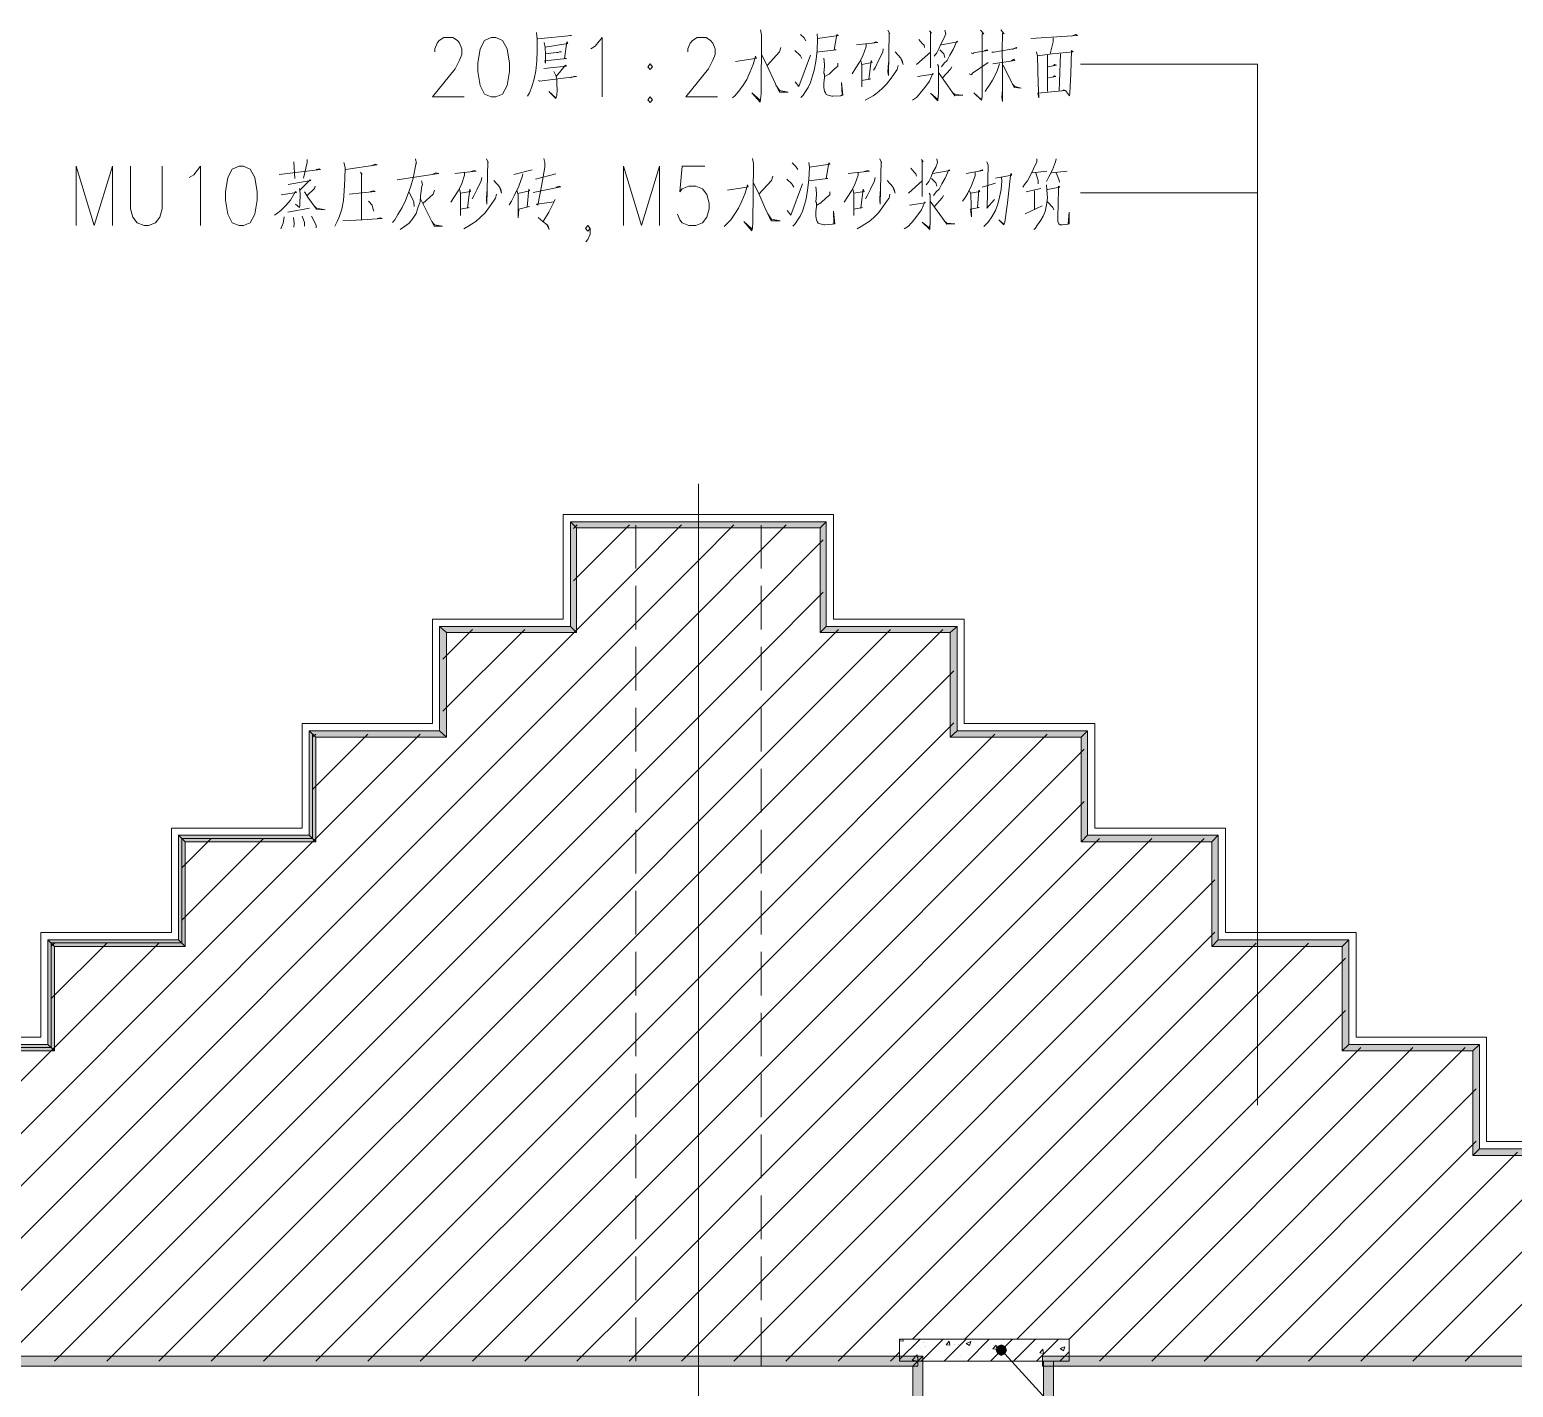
# Model space of a CAD drawing. Header units: millimetres. Extents: x 0 to 586, y 0 to 414.
# Drawn here: x 434.4 to 518.3, y 174.3 to 251.2 of the extents above; entities that cross this region are included whole.
import ezdxf

# ---------------------------------------------------------------- set-up
doc = ezdxf.new("R2010")
doc.units = ezdxf.units.MM

msp = doc.modelspace()

# ---------------------------------------------------------------- hatches: boundary and pattern name
h = msp.add_hatch(color=0)
h.dxf.hatch_style = 2
h.paths.add_polyline_path([(472.203639, 223.311861), (472.203639, 222.966139), (465.306833, 222.966139), (464.961111, 223.311861)])
h = msp.add_hatch(color=0)
h.dxf.hatch_style = 2
h.paths.add_polyline_path([(464.961111, 223.311861), (465.306833, 222.966139), (465.306833, 217.050056), (464.961111, 217.395778)])
h = msp.add_hatch(color=0)
h.dxf.hatch_style = 2
h.paths.add_polyline_path([(472.203639, 222.966139), (472.203639, 223.311861), (479.442639, 223.311861), (479.096917, 222.966139)])
h = msp.add_hatch(color=0)
h.dxf.hatch_style = 2
h.paths.add_polyline_path([(479.096917, 222.966139), (479.442639, 223.311861), (479.442639, 217.395778), (479.096917, 217.050056)])
h = msp.add_hatch(color=0)
h.dxf.hatch_style = 2
h.paths.add_polyline_path([(464.961111, 217.395778), (465.306833, 217.050056), (457.940833, 217.050056), (457.54925, 217.395778)])
h = msp.add_hatch(color=0)
h.dxf.hatch_style = 2
h.paths.add_polyline_path([(457.54925, 217.395778), (457.940833, 217.050056), (457.940833, 211.116333), (457.54925, 211.48675)])
h = msp.add_hatch(color=0)
h.dxf.hatch_style = 2
h.paths.add_polyline_path([(479.096917, 217.050056), (479.442639, 217.395778), (486.858028, 217.395778), (486.462917, 217.050056)])
h = msp.add_hatch(color=0)
h.dxf.hatch_style = 2
h.paths.add_polyline_path([(486.462917, 217.050056), (486.858028, 217.395778), (486.858028, 211.48675), (486.462917, 211.116333)])
h = msp.add_hatch(color=0)
h.dxf.hatch_style = 2
h.paths.add_polyline_path([(457.54925, 211.48675), (457.940833, 211.116333), (450.543083, 211.116333), (450.172667, 211.48675)])
h = msp.add_hatch(color=0)
h.dxf.hatch_style = 2
h.paths.add_polyline_path([(450.172667, 211.48675), (450.543083, 211.116333), (450.543083, 205.20025), (450.172667, 205.570667)])
h = msp.add_hatch(color=0)
h.dxf.hatch_style = 2
h.paths.add_polyline_path([(486.462917, 211.116333), (486.858028, 211.48675), (494.234611, 211.48675), (493.864194, 211.116333)])
h = msp.add_hatch(color=0)
h.dxf.hatch_style = 2
h.paths.add_polyline_path([(493.864194, 211.116333), (494.234611, 211.48675), (494.234611, 205.570667), (493.864194, 205.20025)])
h = msp.add_hatch(color=0)
h.dxf.hatch_style = 2
h.paths.add_polyline_path([(450.172667, 205.570667), (450.543083, 205.20025), (443.148861, 205.20025), (442.778444, 205.570667)])
h = msp.add_hatch(color=0)
h.dxf.hatch_style = 2
h.paths.add_polyline_path([(442.778444, 205.570667), (443.148861, 205.20025), (443.148861, 199.284167), (442.778444, 199.654583)])
h = msp.add_hatch(color=0)
h.dxf.hatch_style = 2
h.paths.add_polyline_path([(493.864194, 205.20025), (494.234611, 205.570667), (501.628833, 205.570667), (501.258417, 205.20025)])
h = msp.add_hatch(color=0)
h.dxf.hatch_style = 2
h.paths.add_polyline_path([(501.258417, 205.20025), (501.628833, 205.570667), (501.628833, 199.654583), (501.258417, 199.284167)])
h = msp.add_hatch(color=0)
h.dxf.hatch_style = 2
h.paths.add_polyline_path([(442.778444, 199.654583), (443.148861, 199.284167), (435.754639, 199.284167), (435.384222, 199.654583)])
h = msp.add_hatch(color=0)
h.dxf.hatch_style = 2
h.paths.add_polyline_path([(435.384222, 199.654583), (435.754639, 199.284167), (435.754639, 193.371611), (435.384222, 193.7385)])
h = msp.add_hatch(color=0)
h.dxf.hatch_style = 2
h.paths.add_polyline_path([(501.258417, 199.284167), (501.628833, 199.654583), (509.023056, 199.654583), (508.652639, 199.284167)])
h = msp.add_hatch(color=0)
h.dxf.hatch_style = 2
h.paths.add_polyline_path([(508.652639, 199.284167), (509.023056, 199.654583), (509.023056, 193.7385), (508.652639, 193.371611)])
h = msp.add_hatch(color=0)
h.dxf.hatch_style = 2
h.paths.add_polyline_path([(435.384222, 193.7385), (435.754639, 193.371611), (428.360417, 193.371611), (427.99, 193.7385)])
h = msp.add_hatch(color=0)
h.dxf.hatch_style = 2
h.paths.add_polyline_path([(508.652639, 193.371611), (509.023056, 193.7385), (516.417278, 193.7385), (516.046861, 193.371611)])
h = msp.add_hatch(color=0)
h.dxf.hatch_style = 2
h.paths.add_polyline_path([(516.046861, 193.371611), (516.417278, 193.7385), (516.417278, 187.825944), (516.046861, 187.455528)])
h = msp.add_hatch(color=0)
h.dxf.hatch_style = 2
h.paths.add_polyline_path([(516.046861, 187.455528), (516.417278, 187.825944), (523.8115, 187.825944), (523.441083, 187.455528)])
h = msp.add_hatch(color=0)
h.dxf.hatch_style = 2
h.paths.add_polyline_path([(483.591306, 176.873253), (483.578253, 176.886306), (483.591306, 176.899358), (483.604358, 176.886306)])
h = msp.add_hatch(color=0)
h.dxf.hatch_style = 2
h.paths.add_polyline_path([(483.591306, 176.873253), (483.578253, 176.886306), (483.591306, 176.899358), (483.604358, 176.886306)])
h = msp.add_hatch(color=0)
h.dxf.hatch_style = 2
h.paths.add_polyline_path([(483.591306, 176.767419), (483.578253, 176.780472), (483.591306, 176.793525), (483.604358, 176.780472)])
h = msp.add_hatch(color=0)
h.dxf.hatch_style = 2
h.paths.add_polyline_path([(483.591306, 176.767419), (483.578253, 176.780472), (483.591306, 176.793525), (483.604358, 176.780472)])
h = msp.add_hatch(color=0)
h.dxf.hatch_style = 2
h.paths.add_polyline_path([(483.591306, 176.531058), (483.578253, 176.544111), (483.591306, 176.557164), (483.604358, 176.544111)])
h = msp.add_hatch(color=0)
h.dxf.hatch_style = 2
h.paths.add_polyline_path([(483.591306, 176.531058), (483.578253, 176.544111), (483.591306, 176.557164), (483.604358, 176.544111)])
h = msp.add_hatch(color=0)
h.dxf.hatch_style = 2
h.paths.add_polyline_path([(483.591306, 176.432281), (483.578253, 176.445333), (483.591306, 176.458386), (483.604358, 176.445333)])
h = msp.add_hatch(color=0)
h.dxf.hatch_style = 2
h.paths.add_polyline_path([(483.591306, 176.432281), (483.578253, 176.445333), (483.591306, 176.458386), (483.604358, 176.445333)])
h = msp.add_hatch(color=0)
h.dxf.hatch_style = 2
h.paths.add_polyline_path([(483.944083, 177.039058), (483.931031, 177.052111), (483.944083, 177.065164), (483.957136, 177.052111)])
h = msp.add_hatch(color=0)
h.dxf.hatch_style = 2
h.paths.add_polyline_path([(484.124, 176.502836), (484.110947, 176.515889), (484.124, 176.528942), (484.137053, 176.515889)])
h = msp.add_hatch(color=0)
h.dxf.hatch_style = 2
h.paths.add_polyline_path([(484.635528, 177.039058), (484.622475, 177.052111), (484.635528, 177.065164), (484.648581, 177.052111)])
h = msp.add_hatch(color=0)
h.dxf.hatch_style = 2
h.paths.add_polyline_path([(484.794278, 176.495781), (484.781225, 176.508833), (484.794278, 176.521886), (484.807331, 176.508833)])
h = msp.add_hatch(color=0)
h.dxf.hatch_style = 2
h.paths.add_polyline_path([(484.945972, 176.841503), (484.932919, 176.854556), (484.945972, 176.867608), (484.959025, 176.854556)])
h = msp.add_hatch(color=0)
h.dxf.hatch_style = 2
h.paths.add_polyline_path([(485.048278, 176.622781), (485.035225, 176.635833), (485.048278, 176.648886), (485.061331, 176.635833)])
h = msp.add_hatch(color=0)
h.dxf.hatch_style = 2
h.paths.add_polyline_path([(485.972556, 177.039058), (485.959503, 177.052111), (485.972556, 177.065164), (485.985608, 177.052111)])
h = msp.add_hatch(color=0)
h.dxf.hatch_style = 2
h.paths.add_polyline_path([(485.972556, 177.039058), (485.959503, 177.052111), (485.972556, 177.065164), (485.985608, 177.052111)])
h = msp.add_hatch(color=0)
h.dxf.hatch_style = 2
h.paths.add_polyline_path([(486.448806, 176.806225), (486.435753, 176.819278), (486.448806, 176.832331), (486.461858, 176.819278)])
h = msp.add_hatch(color=0)
h.dxf.hatch_style = 2
h.paths.add_polyline_path([(486.480556, 177.039058), (486.467503, 177.052111), (486.480556, 177.065164), (486.493608, 177.052111)])
h = msp.add_hatch(color=0)
h.dxf.hatch_style = 2
h.paths.add_polyline_path([(486.692222, 176.753308), (486.679169, 176.766361), (486.692222, 176.779414), (486.705275, 176.766361)])
h = msp.add_hatch(color=0)
h.dxf.hatch_style = 2
h.paths.add_polyline_path([(486.918, 176.756836), (486.904947, 176.769889), (486.918, 176.782942), (486.931053, 176.769889)])
h = msp.add_hatch(color=0)
h.dxf.hatch_style = 2
h.paths.add_polyline_path([(487.062639, 177.039058), (487.049586, 177.052111), (487.062639, 177.065164), (487.075692, 177.052111)])
h = msp.add_hatch(color=0)
h.dxf.hatch_style = 2
h.paths.add_polyline_path([(487.062639, 177.039058), (487.049586, 177.052111), (487.062639, 177.065164), (487.075692, 177.052111)])
h = msp.add_hatch(color=0)
h.dxf.hatch_style = 2
h.paths.add_polyline_path([(488.202111, 177.039058), (488.189058, 177.052111), (488.202111, 177.065164), (488.215164, 177.052111)])
h = msp.add_hatch(color=0)
h.dxf.hatch_style = 2
h.paths.add_polyline_path([(488.322056, 177.039058), (488.309003, 177.052111), (488.322056, 177.065164), (488.335108, 177.052111)])
h = msp.add_hatch(color=0)
h.dxf.hatch_style = 2
h.paths.add_polyline_path([(488.530194, 177.039058), (488.517142, 177.052111), (488.530194, 177.065164), (488.543247, 177.052111)])
h = msp.add_hatch(color=0)
h.dxf.hatch_style = 2
h.paths.add_polyline_path([(488.530194, 177.039058), (488.517142, 177.052111), (488.530194, 177.065164), (488.543247, 177.052111)])
h = msp.add_hatch(color=0)
h.dxf.hatch_style = 2
h.paths.add_polyline_path([(488.558417, 176.989669), (488.545364, 177.002722), (488.558417, 177.015775), (488.571469, 177.002722)])
h = msp.add_hatch(color=0)
h.dxf.hatch_style = 2
h.paths.add_polyline_path([(488.618389, 177.039058), (488.605336, 177.052111), (488.618389, 177.065164), (488.631442, 177.052111)])
h = msp.add_hatch(color=0)
h.dxf.hatch_style = 2
h.paths.add_polyline_path([(488.893556, 176.675697), (488.880503, 176.68875), (488.893556, 176.701803), (488.906608, 176.68875)])
h = msp.add_hatch(color=0)
h.dxf.hatch_style = 2
h.paths.add_polyline_path([(489.158139, 176.649944), (489.062889, 176.441806), (489.359222, 176.431222)])
h = msp.add_hatch(color=0)
h.dxf.hatch_style = 2
h.paths.add_polyline_path([(489.062889, 176.441806), (489.1405, 176.230139), (489.359222, 176.431222)])
h = msp.add_hatch(color=0)
h.dxf.hatch_style = 2
h.paths.add_polyline_path([(489.1405, 176.230139), (489.345111, 176.134889), (489.359222, 176.431222)])
h = msp.add_hatch(color=0)
h.dxf.hatch_style = 2
h.paths.add_polyline_path([(489.369806, 176.724028), (489.158139, 176.649944), (489.359222, 176.431222)])
h = msp.add_hatch(color=0)
h.dxf.hatch_style = 2
h.paths.add_polyline_path([(489.179306, 176.446392), (489.166253, 176.459444), (489.179306, 176.472497), (489.192358, 176.459444)])
h = msp.add_hatch(color=0)
h.dxf.hatch_style = 2
h.paths.add_polyline_path([(489.345111, 176.134889), (489.556778, 176.2125), (489.359222, 176.431222)])
h = msp.add_hatch(color=0)
h.dxf.hatch_style = 2
h.paths.add_polyline_path([(489.574417, 176.628778), (489.369806, 176.724028), (489.359222, 176.431222)])
h = msp.add_hatch(color=0)
h.dxf.hatch_style = 2
h.paths.add_polyline_path([(489.652028, 176.417111), (489.574417, 176.628778), (489.359222, 176.431222)])
h = msp.add_hatch(color=0)
h.dxf.hatch_style = 2
h.paths.add_polyline_path([(489.556778, 176.2125), (489.652028, 176.417111), (489.359222, 176.431222)])
h = msp.add_hatch(color=0)
h.dxf.hatch_style = 2
h.paths.add_polyline_path([(490.163556, 177.039058), (490.150503, 177.052111), (490.163556, 177.065164), (490.176608, 177.052111)])
h = msp.add_hatch(color=0)
h.dxf.hatch_style = 2
h.paths.add_polyline_path([(490.177667, 177.039058), (490.164614, 177.052111), (490.177667, 177.065164), (490.190719, 177.052111)])
h = msp.add_hatch(color=0)
h.dxf.hatch_style = 2
h.paths.add_polyline_path([(490.865583, 176.591031), (490.852531, 176.604083), (490.865583, 176.617136), (490.878636, 176.604083)])
h = msp.add_hatch(color=0)
h.dxf.hatch_style = 2
h.paths.add_polyline_path([(491.091361, 177.039058), (491.078308, 177.052111), (491.091361, 177.065164), (491.104414, 177.052111)])
h = msp.add_hatch(color=0)
h.dxf.hatch_style = 2
h.paths.add_polyline_path([(491.091361, 177.039058), (491.078308, 177.052111), (491.091361, 177.065164), (491.104414, 177.052111)])
h = msp.add_hatch(color=0)
h.dxf.hatch_style = 2
h.paths.add_polyline_path([(491.334778, 176.813281), (491.321725, 176.826333), (491.334778, 176.839386), (491.347831, 176.826333)])
h = msp.add_hatch(color=0)
h.dxf.hatch_style = 2
h.paths.add_polyline_path([(492.008583, 177.039058), (491.995531, 177.052111), (492.008583, 177.065164), (492.021636, 177.052111)])
h = msp.add_hatch(color=0)
h.dxf.hatch_style = 2
h.paths.add_polyline_path([(492.008583, 177.039058), (491.995531, 177.052111), (492.008583, 177.065164), (492.021636, 177.052111)])
h = msp.add_hatch(color=0)
h.dxf.hatch_style = 2
h.paths.add_polyline_path([(492.008583, 177.039058), (491.995531, 177.052111), (492.008583, 177.065164), (492.021636, 177.052111)])
h = msp.add_hatch(color=0)
h.dxf.hatch_style = 2
h.paths.add_polyline_path([(492.0615, 177.003781), (492.048447, 177.016833), (492.0615, 177.029886), (492.074553, 177.016833)])
h = msp.add_hatch(color=0)
h.dxf.hatch_style = 2
h.paths.add_polyline_path([(492.841139, 176.506364), (492.828086, 176.519417), (492.841139, 176.532469), (492.854192, 176.519417)])
h = msp.add_hatch(color=0)
h.dxf.hatch_style = 2
h.paths.add_polyline_path([(493.186861, 176.954392), (493.173808, 176.967444), (493.186861, 176.980497), (493.199914, 176.967444)])
h = msp.add_hatch(color=0)
h.dxf.hatch_style = 2
h.paths.add_polyline_path([(493.186861, 176.954392), (493.173808, 176.967444), (493.186861, 176.980497), (493.199914, 176.967444)])
h = msp.add_hatch(color=0)
h.dxf.hatch_style = 2
h.paths.add_polyline_path([(398.928167, 175.531639), (398.928167, 176.0855), (484.624944, 176.0855), (484.624944, 175.531639)])
h = msp.add_hatch(color=0)
h.dxf.hatch_style = 2
h.paths.add_polyline_path([(475.752583, 175.531639), (475.752583, 176.0855), (484.903639, 176.0855), (484.349778, 175.531639)])
h = msp.add_hatch(color=0)
h.dxf.hatch_style = 2
h.paths.add_polyline_path([(483.880583, 175.793753), (483.867531, 175.806806), (483.880583, 175.819858), (483.893636, 175.806806)])
h = msp.add_hatch(color=0)
h.dxf.hatch_style = 2
h.paths.add_polyline_path([(483.880583, 175.793753), (483.867531, 175.806806), (483.880583, 175.819858), (483.893636, 175.806806)])
h = msp.add_hatch(color=0)
h.dxf.hatch_style = 2
h.paths.add_polyline_path([(484.349778, 175.531639), (484.903639, 176.0855), (484.903639, 170.169417), (484.349778, 169.615556)])
h = msp.add_hatch(color=0)
h.dxf.hatch_style = 2
h.paths.add_polyline_path([(484.744889, 175.793753), (484.731836, 175.806806), (484.744889, 175.819858), (484.757942, 175.806806)])
h = msp.add_hatch(color=0)
h.dxf.hatch_style = 2
h.paths.add_polyline_path([(484.769583, 175.793753), (484.756531, 175.806806), (484.769583, 175.819858), (484.782636, 175.806806)])
h = msp.add_hatch(color=0)
h.dxf.hatch_style = 2
h.paths.add_polyline_path([(485.439861, 175.793753), (485.426808, 175.806806), (485.439861, 175.819858), (485.452914, 175.806806)])
h = msp.add_hatch(color=0)
h.dxf.hatch_style = 2
h.paths.add_polyline_path([(485.439861, 175.793753), (485.426808, 175.806806), (485.439861, 175.819858), (485.452914, 175.806806)])
h = msp.add_hatch(color=0)
h.dxf.hatch_style = 2
h.paths.add_polyline_path([(485.439861, 175.793753), (485.426808, 175.806806), (485.439861, 175.819858), (485.452914, 175.806806)])
h = msp.add_hatch(color=0)
h.dxf.hatch_style = 2
h.paths.add_polyline_path([(486.586389, 175.793753), (486.573336, 175.806806), (486.586389, 175.819858), (486.599442, 175.806806)])
h = msp.add_hatch(color=0)
h.dxf.hatch_style = 2
h.paths.add_polyline_path([(486.999139, 175.793753), (486.986086, 175.806806), (486.999139, 175.819858), (487.012192, 175.806806)])
h = msp.add_hatch(color=0)
h.dxf.hatch_style = 2
h.paths.add_polyline_path([(487.023833, 176.075975), (487.010781, 176.089028), (487.023833, 176.102081), (487.036886, 176.089028)])
h = msp.add_hatch(color=0)
h.dxf.hatch_style = 2
h.paths.add_polyline_path([(488.431417, 175.793753), (488.418364, 175.806806), (488.431417, 175.819858), (488.444469, 175.806806)])
h = msp.add_hatch(color=0)
h.dxf.hatch_style = 2
h.paths.add_polyline_path([(488.558417, 175.793753), (488.545364, 175.806806), (488.558417, 175.819858), (488.571469, 175.806806)])
h = msp.add_hatch(color=0)
h.dxf.hatch_style = 2
h.paths.add_polyline_path([(488.558417, 175.793753), (488.545364, 175.806806), (488.558417, 175.819858), (488.571469, 175.806806)])
h = msp.add_hatch(color=0)
h.dxf.hatch_style = 2
h.paths.add_polyline_path([(488.865333, 175.793753), (488.852281, 175.806806), (488.865333, 175.819858), (488.878386, 175.806806)])
h = msp.add_hatch(color=0)
h.dxf.hatch_style = 2
h.paths.add_polyline_path([(490.117694, 175.793753), (490.104642, 175.806806), (490.117694, 175.819858), (490.130747, 175.806806)])
h = msp.add_hatch(color=0)
h.dxf.hatch_style = 2
h.paths.add_polyline_path([(490.117694, 175.793753), (490.104642, 175.806806), (490.117694, 175.819858), (490.130747, 175.806806)])
h = msp.add_hatch(color=0)
h.dxf.hatch_style = 2
h.paths.add_polyline_path([(490.135333, 175.963086), (490.122281, 175.976139), (490.135333, 175.989192), (490.148386, 175.976139)])
h = msp.add_hatch(color=0)
h.dxf.hatch_style = 2
h.paths.add_polyline_path([(490.272917, 175.793753), (490.259864, 175.806806), (490.272917, 175.819858), (490.285969, 175.806806)])
h = msp.add_hatch(color=0)
h.dxf.hatch_style = 2
h.paths.add_polyline_path([(490.435194, 176.037169), (490.422142, 176.050222), (490.435194, 176.063275), (490.448247, 176.050222)])
h = msp.add_hatch(color=0)
h.dxf.hatch_style = 2
h.paths.add_polyline_path([(491.676972, 175.793753), (491.663919, 175.806806), (491.676972, 175.819858), (491.690025, 175.806806)])
h = msp.add_hatch(color=0)
h.dxf.hatch_style = 2
h.paths.add_polyline_path([(491.676972, 175.793753), (491.663919, 175.806806), (491.676972, 175.819858), (491.690025, 175.806806)])
h = msp.add_hatch(color=0)
h.dxf.hatch_style = 2
h.paths.add_polyline_path([(491.676972, 175.793753), (491.663919, 175.806806), (491.676972, 175.819858), (491.690025, 175.806806)])
h = msp.add_hatch(color=0)
h.dxf.hatch_style = 2
h.paths.add_polyline_path([(491.676972, 175.531639), (491.676972, 176.0855), (537.43225, 176.0855), (537.43225, 175.531639)])
h = msp.add_hatch(color=0)
h.dxf.hatch_style = 2
h.paths.add_polyline_path([(492.297861, 169.615556), (491.744, 170.169417), (491.744, 175.806806), (492.297861, 175.806806)])
h = msp.add_hatch(color=0)
h.dxf.hatch_style = 2
h.paths.add_polyline_path([(492.114417, 175.793753), (492.101364, 175.806806), (492.114417, 175.819858), (492.127469, 175.806806)])
h = msp.add_hatch(color=0)
h.dxf.hatch_style = 2
h.paths.add_polyline_path([(492.333139, 176.298225), (492.320086, 176.311278), (492.333139, 176.324331), (492.346192, 176.311278)])
h = msp.add_hatch(color=0)
h.dxf.hatch_style = 2
h.paths.add_polyline_path([(492.470722, 176.270003), (492.457669, 176.283056), (492.470722, 176.296108), (492.483775, 176.283056)])
h = msp.add_hatch(color=0)
h.dxf.hatch_style = 2
h.paths.add_polyline_path([(493.186861, 176.287642), (493.173808, 176.300694), (493.186861, 176.313747), (493.199914, 176.300694)])

# ---------------------------------------------------------------- linework, layer by layer
at = {"color": 0, "lineweight": 0}
for points in [[(475.724361, 251.170722), (475.777278, 250.874389), (475.749056, 247.533583), (475.724361, 247.240778), (475.696139, 247.074972), (475.226944, 247.600611), (475.696139, 247.17375)], [(482.928083, 251.135444), (483.033917, 250.941417), (483.009222, 251.004917), (482.956306, 248.581333), (482.928083, 248.778889), (482.956306, 249.304528)], [(486.152472, 251.135444), (486.205389, 250.941417), (486.099556, 250.680361), (485.940806, 250.384028), (485.810278, 250.087694), (485.704444, 249.858389), (485.549222, 249.664361)], [(488.170361, 251.135444), (488.353806, 250.941417), (488.272667, 250.941417), (488.272667, 247.371306), (488.21975, 247.17375), (487.803472, 247.600611), (488.21975, 247.2055), (488.247972, 247.339556)], [(489.320417, 251.170722), (489.503861, 250.941417), (489.42625, 250.973167), (489.401556, 249.992444), (489.401556, 249.925417), (489.42625, 249.138722), (489.42625, 247.600611), (489.42625, 247.501833), (489.42625, 247.11025), (489.373333, 247.339556), (489.42625, 247.762889)], [(457.281139, 249.921889), (457.281139, 250.084167), (457.408139, 250.401667), (457.538667, 250.563944), (457.792667, 250.722694), (458.304194, 250.722694), (458.561722, 250.563944), (458.688722, 250.401667), (458.815722, 250.084167), (458.815722, 249.763139), (458.688722, 249.442111), (458.434722, 248.962333), (457.154139, 247.36425), (458.94625, 247.36425)], [(463.031417, 251.004917), (463.084333, 250.613333), (463.084333, 249.992444), (463.059639, 249.399778), (463.006722, 248.845917), (462.900889, 248.387306), (462.770361, 247.928694), (462.639833, 247.600611), (462.534, 247.403056)], [(463.112556, 250.645083), (465.024611, 250.842639), (464.918778, 250.842639), (464.710639, 250.810889)], [(463.479444, 250.451056), (463.528833, 250.186472), (463.557056, 249.763139), (463.557056, 249.26925), (463.504139, 249.399778), (464.735333, 249.533833), (464.6295, 249.533833), (464.763556, 250.482806), (464.812944, 250.384028), (463.528833, 250.186472)], [(466.111167, 250.084167), (466.368694, 250.242917), (466.753222, 250.722694), (466.753222, 247.36425)], [(471.6145, 249.921889), (471.6145, 250.084167), (471.745028, 250.401667), (471.872028, 250.563944), (472.126028, 250.722694), (472.637556, 250.722694), (472.895083, 250.563944), (473.022083, 250.401667), (473.152611, 250.084167), (473.152611, 249.763139), (473.022083, 249.442111), (472.768083, 248.962333), (471.4875, 247.36425), (473.279611, 247.36425)], [(477.978611, 250.906139), (478.18675, 250.712111), (478.292583, 250.546306)], [(478.920528, 250.941417), (478.945222, 250.680361), (478.920528, 249.957167), (478.842917, 249.368028), (478.761778, 248.877667), (478.659472, 248.549583), (478.553639, 248.18975), (478.423111, 247.893417), (478.264361, 247.664111), (478.133833, 247.470083), (478.003306, 247.339556)], [(478.945222, 250.680361), (480.127028, 250.842639), (480.098806, 250.842639), (480.045889, 250.906139), (479.890667, 250.024194), (479.992972, 250.024194), (478.892306, 249.893667)], [(481.696889, 250.352278), (481.696889, 250.22175), (481.513444, 249.696111), (481.33, 249.336278), (481.121861, 249.008194), (480.910194, 248.680111)], [(481.146556, 250.317), (482.353056, 250.451056), (482.247222, 250.482806), (482.063778, 250.415778)], [(484.684917, 250.613333), (484.868361, 250.384028), (484.974194, 250.28525), (484.998889, 250.154722)], [(485.288167, 251.103694), (485.390472, 250.973167), (485.341083, 251.004917), (485.341083, 249.008194), (485.341083, 249.106972)], [(485.940806, 250.317), (486.88625, 250.482806), (486.833333, 250.514556), (486.621667, 250.055944), (486.438222, 249.727861), (486.283, 249.435056), (486.12425, 249.26925), (485.969028, 249.075222)], [(491.024333, 250.680361), (493.670167, 250.842639), (493.567861, 250.906139), (493.3315, 250.810889)], [(492.28375, 250.712111), (492.28375, 250.482806), (492.125, 249.794889)], [(463.557056, 249.794889), (464.446056, 249.925417), (464.34375, 249.925417), (464.213222, 249.858389)], [(474.309722, 249.368028), (475.410389, 249.533833), (475.488, 249.565583), (475.435083, 249.664361), (475.304556, 249.20575), (475.121111, 248.747139), (474.937667, 248.352028), (474.729528, 248.027472), (474.493167, 247.699389), (474.256806, 247.434806), (474.126278, 247.304278)], [(475.777278, 249.763139), (475.985417, 249.368028), (476.197083, 248.909417), (476.429917, 248.387306), (476.6945, 247.829917), (476.796806, 247.632361), (477.294222, 247.632361), (476.796806, 247.731139)], [(476.877944, 250.154722), (476.796806, 249.925417), (476.09125, 249.138722)], [(477.661111, 249.992444), (477.950389, 249.727861), (477.978611, 249.696111), (478.056222, 249.533833)], [(477.689333, 248.2215), (477.897472, 247.960444), (478.553639, 249.727861)], [(479.312111, 249.565583), (479.340333, 249.20575), (479.340333, 249.106972), (479.312111, 248.711861), (479.340333, 248.648361), (479.340333, 248.450806), (479.312111, 248.158), (479.312111, 247.893417), (479.340333, 247.699389), (479.39325, 247.600611), (479.442639, 247.501833), (479.548472, 247.470083), (479.760139, 247.403056), (479.809528, 247.403056), (480.257556, 247.434806), (480.388083, 247.470083), (480.310472, 248.18975), (480.335167, 247.470083), (480.229333, 247.434806)], [(481.407611, 249.435056), (481.460528, 249.170472), (481.460528, 247.928694), (481.460528, 248.288528), (481.957944, 248.387306), (481.855639, 248.352028), (481.986167, 249.435056), (482.039083, 249.304528), (481.460528, 249.20575)], [(482.667028, 250.087694), (482.642333, 249.893667), (482.405972, 249.435056), (482.222528, 249.039944), (482.116694, 248.877667)], [(483.347889, 249.925417), (483.661861, 249.565583), (483.739472, 249.435056), (483.792389, 249.20575), (483.690083, 249.498556)], [(484.554389, 249.20575), (485.341083, 249.893667)], [(485.863194, 250.024194), (486.099556, 249.794889), (486.152472, 249.597333)], [(487.644722, 249.858389), (487.750556, 249.794889), (487.77525, 249.858389), (488.586639, 249.992444), (488.53725, 250.024194), (488.403194, 249.992444)], [(488.823, 249.893667), (488.928833, 249.893667), (490.237639, 250.122972), (490.184722, 250.154722), (489.976583, 250.055944)], [(488.875917, 249.2375), (490.107111, 249.435056), (490.054194, 249.498556), (489.923667, 249.399778)], [(491.338306, 249.925417), (491.391222, 249.664361), (491.444139, 248.122722), (491.468833, 247.304278), (491.419444, 247.568861), (492.964611, 247.731139), (492.883472, 247.762889), (492.752944, 247.699389)], [(492.989306, 247.731139), (493.200972, 247.434806), (493.225667, 247.600611), (493.278583, 248.680111), (493.3315, 249.992444), (493.409111, 249.925417), (492.230833, 249.794889), (491.391222, 249.696111)], [(491.969778, 249.727861), (491.969778, 247.664111)], [(492.700028, 249.794889), (492.622417, 247.699389)], [(463.451222, 248.976444), (464.735333, 249.106972), (464.682417, 249.170472), (464.160306, 248.517833)], [(464.029778, 248.810639), (464.132083, 248.581333), (464.185, 248.387306), (464.185, 248.122722), (464.213222, 247.762889), (464.185, 247.470083), (464.132083, 247.272528), (463.7405, 247.664111), (464.132083, 247.304278)], [(480.098806, 249.26925), (480.098806, 249.106972), (479.890667, 248.941167), (479.601389, 248.648361), (479.365028, 248.517833)], [(483.506639, 249.138722), (483.453722, 248.909417), (483.372583, 248.810639), (483.111528, 248.419056), (482.850472, 248.090972), (482.589417, 247.829917), (482.324833, 247.600611), (482.092, 247.434806), (481.880333, 247.304278), (481.643972, 247.17375)], [(484.607306, 248.517833), (485.496306, 248.648361), (485.471611, 248.711861), (485.288167, 248.256778), (485.023583, 247.893417), (484.762528, 247.568861), (484.709611, 247.501833), (484.554389, 247.339556), (484.318028, 247.17375)], [(485.732667, 249.20575), (485.785583, 249.106972), (485.785583, 247.664111), (485.785583, 247.600611), (485.757361, 247.142), (485.341083, 247.568861), (485.732667, 247.240778), (485.785583, 247.434806)], [(485.785583, 248.747139), (486.7275, 247.434806), (487.172, 247.470083), (486.7275, 247.501833), (486.572278, 247.632361)], [(486.544056, 249.075222), (486.466444, 248.941167), (486.021944, 248.450806)], [(487.538889, 248.680111), (487.669417, 248.616611), (487.722333, 248.711861), (488.614861, 249.304528)], [(489.242806, 249.2375), (489.112278, 248.845917), (488.98175, 248.549583), (488.851222, 248.320278), (488.692472, 248.059222), (488.53725, 247.829917), (488.431417, 247.664111)], [(489.454472, 249.170472), (490.082417, 247.893417), (490.474, 247.861667), (490.107111, 247.960444), (489.976583, 248.090972)], [(491.994472, 249.075222), (492.467194, 249.170472), (492.386056, 249.20575), (492.308444, 249.138722)], [(503.851333, 249.223389), (493.825389, 249.223389)], [(503.851333, 190.288333), (503.851333, 249.223389)], [(463.161944, 248.288528), (463.214861, 248.256778), (465.310361, 248.517833), (465.155139, 248.517833), (464.971694, 248.450806)], [(476.588667, 248.027472), (476.825028, 247.699389)], [(492.019167, 248.450806), (492.438972, 248.517833), (492.361361, 248.549583), (492.28375, 248.486083)], [(449.301306, 243.688306), (449.354222, 242.739333)], [(450.063306, 243.822361), (450.063306, 243.656556), (449.851639, 242.774611)], [(452.130583, 243.656556), (452.211722, 243.36375), (452.1835, 242.707583), (452.158806, 242.051417), (452.105889, 241.494028), (452.028278, 241.003667), (451.89775, 240.612083), (451.763694, 240.31575), (451.633167, 240.054694)], [(452.236417, 243.264972), (454.017944, 243.526028), (453.912111, 243.557778), (453.679278, 243.459)], [(456.194583, 243.854111), (456.243972, 243.593056), (456.219278, 243.624806), (456.060528, 242.774611), (455.93, 242.316), (455.774778, 241.889139), (455.616028, 241.494028), (455.432583, 241.102444), (455.196222, 240.710861), (455.012778, 240.414528), (454.88225, 240.25225)], [(460.202139, 243.854111), (460.307972, 243.656556), (460.27975, 243.723583), (460.226833, 241.3), (460.202139, 241.494028), (460.226833, 242.019667)], [(463.451222, 243.885861), (463.504139, 243.656556), (463.504139, 243.3955), (463.320694, 242.316), (463.109028, 241.232972), (463.031417, 241.3), (463.084333, 241.3), (464.02625, 241.430528), (464.103861, 241.561056), (463.736972, 240.841389), (463.423, 240.31575)], [(475.26575, 243.885861), (475.318667, 243.593056), (475.290444, 240.25225), (475.26575, 239.955917), (475.237528, 239.793639), (474.768333, 240.31575), (475.237528, 239.892417)], [(477.516472, 243.624806), (477.728139, 243.42725), (477.833972, 243.264972)], [(478.461917, 243.656556), (478.486611, 243.3955), (478.461917, 242.675833), (478.384306, 242.086694), (478.303167, 241.592806), (478.200861, 241.264722), (478.095028, 240.904889), (477.9645, 240.612083), (477.80575, 240.382778), (477.675222, 240.185222), (477.544694, 240.054694)], [(478.486611, 243.3955), (479.664889, 243.557778), (479.640194, 243.557778), (479.587278, 243.624806), (479.432056, 242.739333), (479.534361, 242.739333), (478.433694, 242.608806)], [(482.469472, 243.854111), (482.575306, 243.656556), (482.547083, 243.723583), (482.497694, 241.3), (482.469472, 241.494028), (482.497694, 242.019667)], [(484.829556, 243.822361), (484.931861, 243.688306), (484.878944, 243.723583), (484.878944, 241.723333), (484.878944, 241.822111)], [(485.693861, 243.854111), (485.74325, 243.656556), (485.640944, 243.3955), (485.482194, 243.099167), (485.351667, 242.806361), (485.245833, 242.577056), (485.090611, 242.3795)], [(488.523139, 243.688306), (488.60075, 243.494278), (488.547833, 241.102444), (488.523139, 241.070694), (488.967639, 241.561056)], [(491.352417, 243.854111), (491.352417, 243.688306), (490.985528, 242.905139), (490.826778, 242.608806), (490.671556, 242.41125), (490.565722, 242.248972)], [(492.453083, 243.854111), (492.424861, 243.688306), (492.241417, 243.229694), (492.033278, 242.838111), (491.90275, 242.577056)], [(436.985833, 240.079389), (436.985833, 243.437833), (438.008889, 240.079389), (439.031944, 243.437833), (439.031944, 240.079389)], [(440.058528, 243.437833), (440.058528, 241.038944), (440.185528, 240.559167), (440.443056, 240.238139), (440.824056, 240.079389), (441.081583, 240.079389), (441.466111, 240.238139), (441.720111, 240.559167), (441.850639, 241.038944), (441.850639, 243.437833)], [(443.385222, 242.799306), (443.639222, 242.958056), (444.02375, 243.437833), (444.02375, 240.079389)], [(448.465222, 242.968639), (450.821778, 243.264972), (450.744167, 243.296722), (450.560722, 243.264972)], [(453.076028, 243.099167), (453.178333, 242.968639), (453.128944, 243.003917), (453.128944, 240.414528)], [(455.143306, 242.675833), (457.503389, 243.035667), (457.344639, 243.067417), (457.1365, 242.968639)], [(458.970944, 243.067417), (458.970944, 242.936889), (458.7875, 242.41125), (458.604056, 242.051417), (458.392389, 241.723333), (458.18425, 241.398778)], [(458.420611, 243.035667), (459.623583, 243.166194), (459.521278, 243.197944), (459.337833, 243.134444)], [(459.941083, 242.806361), (459.912861, 242.608806), (459.6765, 242.150194), (459.493056, 241.758611), (459.39075, 241.592806)], [(462.272944, 243.003917), (462.244722, 242.905139), (462.036583, 242.316), (461.772, 241.758611), (461.616778, 241.462278), (461.48625, 241.264722)], [(462.795056, 243.229694), (461.747306, 242.968639)], [(462.9785, 242.707583), (464.132083, 243.003917)], [(467.956194, 240.079389), (467.956194, 243.437833), (468.97925, 240.079389), (470.005833, 243.437833), (470.005833, 240.079389)], [(472.563472, 243.437833), (471.282889, 243.437833), (471.155889, 241.9985), (471.282889, 242.160778), (471.667417, 242.319528), (472.051944, 242.319528), (472.436472, 242.160778), (472.690472, 241.83975), (472.821, 241.359972), (472.821, 241.038944), (472.690472, 240.559167), (472.436472, 240.238139), (472.051944, 240.079389), (471.667417, 240.079389), (471.282889, 240.238139), (471.155889, 240.400417), (471.028889, 240.721444)], [(476.419333, 242.869861), (476.338194, 242.640556), (475.632639, 241.857389)], [(481.238278, 243.067417), (481.238278, 242.936889), (481.054833, 242.41125), (480.871389, 242.051417), (480.66325, 241.723333), (480.451583, 241.398778)], [(480.687944, 243.035667), (481.894444, 243.166194), (481.788611, 243.197944), (481.605167, 243.134444)], [(482.208417, 242.806361), (482.180194, 242.608806), (481.947361, 242.150194), (481.763917, 241.758611), (481.658083, 241.592806)], [(484.226306, 243.328472), (484.40975, 243.099167), (484.512056, 243.003917), (484.540278, 242.869861)], [(485.404583, 242.739333), (485.640944, 242.510028), (485.693861, 242.316)], [(485.482194, 243.035667), (486.427639, 243.197944), (486.374722, 243.229694), (486.163056, 242.774611), (485.979611, 242.446528), (485.824389, 242.150194), (485.665639, 241.987917), (485.510417, 241.790361)], [(487.866972, 243.099167), (487.866972, 242.905139), (487.658833, 242.34775), (487.447167, 241.920889), (487.291944, 241.628083), (487.161417, 241.462278)], [(487.369556, 243.035667), (488.311472, 243.197944), (488.258556, 243.229694), (488.075111, 243.166194)], [(489.359222, 242.806361), (489.387444, 242.608806), (489.334528, 242.118444), (489.256917, 241.691583), (489.151083, 241.3), (489.020556, 240.940167), (488.808889, 240.580333), (488.60075, 240.284), (488.364389, 240.022944)], [(489.020556, 242.774611), (489.937778, 242.936889), (489.884861, 243.035667), (489.860167, 242.739333), (489.779028, 242.051417), (489.701417, 241.3635), (489.6485, 240.971917), (489.595583, 240.545056), (489.542667, 240.284), (489.493278, 240.121722), (489.204, 240.414528), (489.493278, 240.153472)], [(491.091361, 243.067417), (491.927444, 243.166194)], [(491.2995, 243.067417), (491.405333, 242.739333), (491.430028, 242.640556), (491.430028, 242.446528)], [(492.192028, 243.067417), (493.081028, 243.166194)], [(492.453083, 243.067417), (492.608306, 242.707583), (492.636528, 242.545306)], [(448.59575, 241.822111), (449.460056, 241.952639), (449.407139, 242.019667), (449.117861, 241.529306), (448.832111, 241.201222), (448.567528, 240.940167), (448.331167, 240.742611), (448.200639, 240.675583)], [(448.987333, 242.41125), (450.271444, 242.640556), (450.218528, 242.675833), (449.6435, 242.086694), (449.615278, 242.181944), (449.668194, 241.889139), (449.6435, 241.232972), (449.615278, 241.102444), (449.407139, 241.3)], [(449.904556, 241.987917), (450.140917, 241.628083), (450.585417, 241.003667), (451.082833, 240.971917), (450.585417, 241.070694), (450.454889, 241.201222)], [(450.507806, 242.316), (450.479583, 242.181944), (450.063306, 241.790361)], [(452.444556, 241.857389), (453.912111, 242.019667), (453.8345, 242.051417), (453.651056, 242.019667)], [(456.53325, 242.608806), (456.586167, 242.41125), (456.557944, 242.316), (456.480333, 241.758611), (456.455639, 241.430528), (456.349806, 241.134194), (456.219278, 240.774361), (456.035833, 240.481556), (455.827694, 240.216972), (455.563111, 240.022944), (455.32675, 239.857139)], [(455.827694, 241.952639), (456.035833, 241.561056), (456.08875, 241.398778), (456.113444, 241.169472)], [(457.267028, 242.086694), (457.189417, 241.857389), (456.610861, 241.33175)], [(458.681667, 242.150194), (458.734583, 241.889139), (458.734583, 240.643833), (458.734583, 241.003667), (459.232, 241.102444), (459.126167, 241.070694), (459.256694, 242.150194), (459.309611, 242.019667), (458.734583, 241.920889)], [(460.621944, 242.640556), (460.935917, 242.280722), (461.013528, 242.150194), (461.066444, 241.920889), (460.960611, 242.217222)], [(461.93075, 242.086694), (462.008361, 241.822111), (462.008361, 240.904889), (462.008361, 240.513306), (462.036583, 241.003667), (462.639833, 241.169472), (462.505778, 241.134194), (462.611611, 242.150194), (462.639833, 242.051417), (461.983667, 241.889139)], [(462.847972, 241.952639), (464.421361, 242.280722), (464.315528, 242.316), (464.156778, 242.248972)], [(473.851111, 242.086694), (474.951778, 242.248972), (475.029389, 242.280722), (474.976472, 242.3795), (474.845944, 241.920889), (474.6625, 241.462278), (474.479056, 241.070694), (474.270917, 240.742611), (474.034556, 240.414528), (473.798194, 240.153472), (473.667667, 240.022944)], [(475.318667, 242.478278), (475.526806, 242.086694), (475.734944, 241.628083), (475.971306, 241.102444), (476.235889, 240.545056), (476.338194, 240.351028), (476.835611, 240.351028), (476.338194, 240.446278)], [(477.2025, 242.707583), (477.491778, 242.446528), (477.516472, 242.41125), (477.597611, 242.248972)], [(477.230722, 240.940167), (477.438861, 240.675583), (478.095028, 242.446528)], [(478.8535, 242.280722), (478.881722, 241.920889), (478.881722, 241.822111), (478.8535, 241.430528), (478.881722, 241.3635), (478.881722, 241.169472), (478.8535, 240.873139), (478.8535, 240.612083), (478.881722, 240.414528), (478.931111, 240.31575), (478.984028, 240.216972), (479.089861, 240.185222), (479.298, 240.121722), (479.350917, 240.121722), (479.798944, 240.153472), (479.929472, 240.185222), (479.848333, 240.904889), (479.876556, 240.185222), (479.770722, 240.153472)], [(479.640194, 241.987917), (479.640194, 241.822111), (479.432056, 241.659833), (479.142778, 241.3635), (478.906417, 241.232972)], [(480.949, 242.150194), (481.001917, 241.889139), (481.001917, 240.643833), (481.001917, 241.003667), (481.499333, 241.102444), (481.397028, 241.070694), (481.527556, 242.150194), (481.580472, 242.019667), (481.001917, 241.920889)], [(482.889278, 242.640556), (483.20325, 242.280722), (483.280861, 242.150194), (483.333778, 241.920889), (483.231472, 242.217222)], [(484.095778, 241.920889), (484.878944, 242.608806)], [(485.274056, 241.920889), (485.326972, 241.822111), (485.326972, 240.382778), (485.326972, 240.31575), (485.29875, 239.857139), (484.878944, 240.284), (485.274056, 239.955917), (485.326972, 240.153472)], [(487.553, 242.051417), (487.630611, 241.857389), (487.658833, 240.580333), (487.605917, 241.003667), (488.103333, 241.102444), (487.9975, 241.102444), (488.075111, 242.086694), (488.128028, 242.019667), (487.630611, 241.920889)], [(488.258556, 242.248972), (489.020556, 242.478278)], [(490.749167, 241.987917), (491.588778, 242.181944)], [(491.90275, 242.3795), (491.927444, 242.086694), (491.955667, 241.659833), (491.90275, 241.264722), (491.825139, 240.873139), (491.719306, 240.612083), (491.588778, 240.382778), (491.405333, 240.121722), (491.274806, 239.924167), (491.193667, 239.857139)], [(491.221889, 242.051417), (491.221889, 240.971917)], [(491.955667, 242.118444), (492.661222, 242.248972), (492.583611, 242.316), (492.583611, 242.118444), (492.555389, 240.545056), (492.555389, 240.31575), (492.608306, 240.185222), (492.689444, 240.121722), (492.79175, 240.121722), (493.133944, 240.153472), (493.186861, 240.185222), (493.186861, 240.841389), (493.133944, 240.185222)], [(503.851333, 241.938528), (493.825389, 241.938528)], [(448.962639, 240.841389), (450.193833, 241.070694)], [(453.520528, 241.462278), (453.728667, 241.232972), (453.781583, 241.070694), (453.8345, 240.904889)], [(456.480333, 241.592806), (457.242333, 240.054694), (457.711528, 240.054694), (457.267028, 240.121722), (457.108278, 240.31575)], [(460.777167, 241.857389), (460.72425, 241.628083), (460.646639, 241.529306), (460.385583, 241.134194), (460.124528, 240.809639), (459.859944, 240.545056), (459.598889, 240.31575), (459.362528, 240.153472), (459.154389, 240.022944), (458.918028, 239.892417)], [(483.048028, 241.857389), (482.995111, 241.628083), (482.913972, 241.529306), (482.652917, 241.134194), (482.391861, 240.809639), (482.130806, 240.545056), (481.866222, 240.31575), (481.629861, 240.153472), (481.421722, 240.022944), (481.185361, 239.892417)], [(484.145167, 241.232972), (485.037694, 241.3635), (485.013, 241.430528), (484.829556, 240.971917), (484.564972, 240.612083), (484.303917, 240.284), (484.251, 240.216972), (484.095778, 240.054694), (483.859417, 239.892417)], [(485.326972, 241.462278), (486.268889, 240.153472), (486.713389, 240.185222), (486.268889, 240.216972), (486.110139, 240.351028)], [(486.085444, 241.790361), (486.007833, 241.659833), (485.559806, 241.169472)], [(490.69625, 240.742611), (491.666389, 241.201222)], [(491.955667, 241.430528), (492.269639, 241.102444), (492.322556, 240.971917)], [(448.750972, 240.580333), (448.698056, 240.216972), (448.567528, 239.892417)], [(449.276611, 240.545056), (449.329528, 240.216972), (449.301306, 239.987667)], [(449.774028, 240.612083), (449.904556, 240.25225), (449.904556, 240.054694)], [(450.296139, 240.612083), (450.507806, 240.216972), (450.560722, 240.086444), (450.560722, 239.955917)], [(452.077667, 240.351028), (453.178333, 240.414528), (454.307222, 240.481556), (454.201389, 240.513306), (454.017944, 240.481556)], [(463.13725, 240.545056), (463.398306, 240.31575), (463.634667, 240.121722), (463.687583, 240.086444), (463.712278, 239.987667), (463.765194, 239.857139), (463.606444, 240.153472)], [(476.130056, 240.742611), (476.366417, 240.414528)], [(465.836, 239.169222), (465.938306, 239.29975), (466.068833, 239.596083), (466.068833, 239.924167), (465.938306, 240.086444), (465.807778, 239.924167), (465.938306, 239.758361), (466.068833, 239.924167)], [(472.203639, 225.45675), (472.203639, 156.612167)], [(412.795861, 175.806806), (412.795861, 182.315556), (419.301083, 182.315556), (420.190083, 182.315556), (420.190083, 188.231639), (427.584306, 188.231639), (427.584306, 194.147722), (434.978528, 194.147722), (434.978528, 200.060278), (442.37275, 200.060278), (442.37275, 205.976361), (449.766972, 205.976361), (449.766972, 211.892444), (457.161194, 211.892444), (457.161194, 217.808528), (464.555417, 217.808528), (464.555417, 223.724611), (472.203639, 223.724611)], [(531.611417, 175.806806), (531.611417, 182.315556), (525.102667, 182.315556), (524.217194, 182.315556), (524.217194, 188.231639), (516.822972, 188.231639), (516.822972, 194.147722), (509.42875, 194.147722), (509.42875, 200.060278), (502.034528, 200.060278), (502.034528, 205.976361), (494.640306, 205.976361), (494.640306, 211.892444), (487.246083, 211.892444), (487.246083, 217.808528), (479.851861, 217.808528), (479.851861, 223.724611), (472.203639, 223.724611)], [(465.133972, 222.937917), (465.338583, 223.139)], [(465.133972, 219.978111), (468.294861, 223.139)], [(468.654694, 220.539028), (471.254667, 223.139)], [(468.654694, 223.131944), (468.654694, 220.666028)], [(472.203639, 221.131694), (474.210944, 223.139)], [(475.752583, 221.724361), (477.167222, 223.139)], [(475.752583, 223.131944), (475.752583, 220.666028)], [(472.203639, 218.171889), (475.752583, 221.724361)], [(475.752583, 218.764556), (479.269778, 222.285278)], [(468.654694, 217.58275), (472.203639, 221.131694)], [(423.922472, 175.806806), (468.654694, 220.539028)], [(468.654694, 219.681778), (468.654694, 217.215861)], [(475.752583, 219.681778), (475.752583, 217.215861)], [(475.752583, 215.808278), (479.269778, 219.325472)], [(472.203639, 215.215611), (475.752583, 218.764556)], [(426.87875, 175.806806), (468.654694, 217.58275)], [(468.654694, 214.622944), (472.203639, 218.171889)], [(457.746806, 215.547222), (459.4225, 217.222917)], [(457.746806, 212.587417), (462.378778, 217.222917)], [(475.752583, 212.848472), (480.127028, 217.222917)], [(475.752583, 209.892194), (483.083306, 217.222917)], [(475.752583, 206.932389), (486.043111, 217.222917)], [(468.654694, 216.231611), (468.654694, 213.765694)], [(475.752583, 216.231611), (475.752583, 213.765694)], [(468.654694, 211.666667), (472.203639, 215.215611)], [(472.203639, 212.259333), (475.752583, 215.808278)], [(429.838556, 175.806806), (468.654694, 214.622944)], [(475.752583, 203.976111), (486.660472, 214.884)], [(468.654694, 212.781444), (468.654694, 210.315528)], [(472.203639, 209.299528), (475.752583, 212.848472)], [(475.752583, 212.781444), (475.752583, 210.315528)], [(432.794833, 175.806806), (468.654694, 211.666667)], [(468.654694, 208.710389), (472.203639, 212.259333)], [(475.752583, 201.019833), (486.660472, 211.927722)], [(420.966194, 175.806806), (456.459167, 211.299778)], [(450.352583, 205.394278), (450.352583, 211.306833)], [(450.356111, 211.116333), (450.543083, 211.299778)], [(450.356111, 208.160056), (453.499361, 211.299778)], [(475.752583, 198.060028), (488.992333, 211.299778)], [(475.752583, 195.10375), (491.952139, 211.299778)], [(475.752583, 192.143944), (494.047639, 210.442528)], [(468.654694, 209.32775), (468.654694, 206.865361)], [(468.654694, 205.750583), (472.203639, 209.299528)], [(472.203639, 206.34325), (475.752583, 209.892194)], [(475.752583, 209.32775), (475.752583, 206.865361)], [(435.754639, 175.806806), (468.654694, 208.710389)], [(475.752583, 189.187667), (494.047639, 207.482722)], [(472.203639, 203.383444), (475.752583, 206.932389)], [(468.654694, 202.794306), (472.203639, 206.34325)], [(468.654694, 205.877583), (468.654694, 203.415194)], [(475.752583, 205.877583), (475.752583, 203.415194)], [(438.710917, 175.806806), (468.654694, 205.750583)], [(442.954833, 199.478194), (442.954833, 205.394278)], [(442.954833, 205.394278), (450.352583, 205.394278)], [(442.961889, 203.722111), (444.627, 205.387222)], [(442.961889, 200.765833), (447.583278, 205.387222)], [(475.752583, 186.231389), (494.908417, 205.387222)], [(475.752583, 183.271583), (497.864694, 205.387222)], [(475.752583, 180.315306), (500.8245, 205.387222)], [(468.654694, 199.8345), (472.203639, 203.383444)], [(472.203639, 200.427167), (475.752583, 203.976111)], [(441.667194, 175.806806), (468.654694, 202.794306)], [(468.654694, 202.427417), (468.654694, 199.965028)], [(475.752583, 177.3555), (501.441861, 203.048306)], [(475.752583, 202.427417), (475.752583, 199.965028)], [(472.203639, 197.470889), (475.752583, 201.019833)], [(468.654694, 196.878222), (472.203639, 200.427167)], [(477.160167, 175.806806), (501.441861, 200.0885)], [(418.006389, 175.806806), (441.667194, 199.471139)], [(435.560611, 193.562111), (435.560611, 199.478194)], [(435.560611, 199.478194), (442.954833, 199.478194)], [(435.567667, 199.287694), (435.754639, 199.471139)], [(435.567667, 196.327889), (438.710917, 199.471139)], [(444.627, 175.806806), (468.654694, 199.8345)], [(480.119972, 175.806806), (503.780778, 199.471139)], [(484.321556, 177.052111), (506.740583, 199.471139)], [(468.654694, 198.97725), (468.654694, 196.511333)], [(475.752583, 198.97725), (475.752583, 196.511333)], [(487.277833, 177.052111), (508.836083, 198.610361)], [(468.654694, 193.918417), (472.203639, 197.470889)], [(472.203639, 194.511083), (475.752583, 198.060028)], [(447.583278, 175.806806), (468.654694, 196.878222)], [(468.654694, 195.527083), (468.654694, 193.061167)], [(472.203639, 191.554806), (475.752583, 195.10375)], [(475.752583, 195.527083), (475.752583, 193.061167)], [(490.234111, 177.052111), (508.836083, 195.654083)], [(468.654694, 190.962139), (472.203639, 194.511083)], [(428.166389, 193.562111), (435.560611, 193.562111)], [(450.543083, 175.806806), (468.654694, 193.918417)], [(493.186861, 177.045056), (509.696861, 193.555056)], [(494.908417, 175.806806), (512.653139, 193.555056)], [(497.864694, 175.806806), (515.612944, 193.555056)], [(468.654694, 192.076917), (468.654694, 189.611)], [(468.654694, 188.005861), (472.203639, 191.554806)], [(472.203639, 188.595), (475.752583, 192.143944)], [(475.752583, 192.076917), (475.752583, 189.611)], [(453.499361, 175.806806), (468.654694, 190.962139)], [(500.8245, 175.806806), (516.230306, 191.216139)], [(472.203639, 185.638722), (475.752583, 189.187667)], [(468.654694, 188.62675), (468.654694, 186.160833)], [(468.654694, 185.046056), (472.203639, 188.595)], [(475.752583, 188.62675), (475.752583, 186.160833)], [(503.780778, 175.806806), (516.230306, 188.256333)], [(456.459167, 175.806806), (468.654694, 188.005861)], [(506.740583, 175.806806), (518.569222, 187.638972)], [(509.696861, 175.806806), (521.529028, 187.638972)], [(512.653139, 175.806806), (523.624528, 186.778194)], [(468.654694, 182.089778), (472.203639, 185.638722)], [(472.203639, 182.678917), (475.752583, 186.231389)], [(459.415444, 175.806806), (468.654694, 185.046056)], [(468.654694, 185.173056), (468.654694, 182.710667)], [(475.752583, 185.173056), (475.752583, 182.710667)], [(472.203639, 179.722639), (475.752583, 183.271583)], [(515.612944, 175.806806), (523.624528, 183.821917)], [(468.654694, 179.129972), (472.203639, 182.678917)], [(462.371722, 175.806806), (468.654694, 182.089778)], [(468.654694, 181.722889), (468.654694, 179.2605)], [(475.752583, 181.722889), (475.752583, 179.2605)], [(468.654694, 176.173694), (472.203639, 179.722639)], [(472.203639, 176.766361), (475.752583, 180.315306)], [(465.331528, 175.806806), (468.654694, 179.129972)], [(468.654694, 178.272722), (468.654694, 175.806806)], [(475.752583, 178.272722), (475.752583, 175.806806)], [(474.203889, 175.806806), (475.752583, 177.3555)], [(471.247611, 175.806806), (472.203639, 176.766361)], [(472.203639, 177.00625), (472.203639, 149.165028)], [(472.203639, 177.00625), (472.203639, 149.165028)], [(483.591306, 175.891472), (484.751944, 177.052111)], [(483.591306, 176.988611), (483.644222, 177.052111)], [(483.591306, 176.960389), (483.792389, 176.94275)], [(483.792389, 176.94275), (483.771222, 177.052111)], [(484.815444, 175.806806), (486.057222, 177.052111)], [(486.120722, 175.806806), (487.366028, 177.052111)], [(486.223028, 176.731083), (486.399417, 176.94275)], [(486.223028, 176.731083), (486.44175, 176.713444)], [(486.44175, 176.713444), (486.399417, 176.94275)], [(487.366028, 176.812222), (487.623556, 176.911)], [(487.366028, 176.812222), (487.549472, 176.68875)], [(487.429528, 175.806806), (488.671306, 177.052111)], [(487.549472, 176.68875), (487.623556, 176.911)], [(488.734806, 175.806806), (489.980111, 177.052111)], [(488.872389, 176.49825), (489.052306, 176.709917)], [(488.872389, 176.49825), (489.094639, 176.480611)], [(489.094639, 176.480611), (489.052306, 176.713444)], [(489.359222, 176.431222), (496.136083, 169.001722)], [(490.043611, 175.806806), (491.285389, 177.052111)], [(491.348889, 175.806806), (492.594194, 177.052111)], [(491.525278, 176.268944), (491.705194, 176.480611)], [(491.747528, 176.247778), (491.705194, 176.480611)], [(492.678861, 176.515889), (492.936389, 176.614667)], [(492.678861, 176.515889), (492.862306, 176.392417)], [(492.862306, 176.392417), (492.939917, 176.614667)], [(468.287806, 175.806806), (468.654694, 176.173694)], [(483.07625, 175.806806), (483.591306, 176.321861)], [(484.303917, 175.86325), (484.593194, 176.163111)], [(484.303917, 175.86325), (484.635528, 175.810333)], [(484.635528, 175.810333), (484.593194, 176.163111)], [(491.525278, 176.268944), (491.747528, 176.247778)], [(492.657694, 175.806806), (493.186861, 176.3395)]]:
    msp.add_lwpolyline(points, dxfattribs=at)
for points in [[(460.480833, 250.722694), (460.096306, 250.563944), (459.842306, 250.084167), (459.711778, 249.283361), (459.711778, 248.803583), (459.842306, 248.002778), (460.096306, 247.523), (460.480833, 247.36425), (460.738361, 247.36425), (461.119361, 247.523), (461.376889, 248.002778), (461.503889, 248.803583), (461.503889, 249.283361), (461.376889, 250.084167), (461.119361, 250.563944), (460.738361, 250.722694)], [(469.469611, 248.909417), (469.600139, 249.075222), (469.469611, 249.2375), (469.339083, 249.075222)], [(469.469611, 247.043222), (469.600139, 247.2055), (469.469611, 247.371306), (469.339083, 247.2055)], [(446.200389, 243.437833), (445.815861, 243.279083), (445.561861, 242.799306), (445.431333, 241.9985), (445.431333, 241.518722), (445.561861, 240.721444), (445.815861, 240.238139), (446.200389, 240.079389), (446.457917, 240.079389), (446.838917, 240.238139), (447.096444, 240.721444), (447.223444, 241.518722), (447.223444, 241.9985), (447.096444, 242.799306), (446.838917, 243.279083), (446.457917, 243.437833)], [(472.203639, 223.311861), (472.203639, 222.966139), (465.306833, 222.966139), (464.961111, 223.311861)], [(464.961111, 223.311861), (465.306833, 222.966139), (465.306833, 217.050056), (464.961111, 217.395778)], [(472.203639, 222.966139), (472.203639, 223.311861), (479.442639, 223.311861), (479.096917, 222.966139)], [(479.096917, 222.966139), (479.442639, 223.311861), (479.442639, 217.395778), (479.096917, 217.050056)], [(464.961111, 217.395778), (465.306833, 217.050056), (457.940833, 217.050056), (457.54925, 217.395778)], [(457.54925, 217.395778), (457.940833, 217.050056), (457.940833, 211.116333), (457.54925, 211.48675)], [(479.096917, 217.050056), (479.442639, 217.395778), (486.858028, 217.395778), (486.462917, 217.050056)], [(486.462917, 217.050056), (486.858028, 217.395778), (486.858028, 211.48675), (486.462917, 211.116333)], [(457.54925, 211.48675), (457.940833, 211.116333), (450.543083, 211.116333), (450.172667, 211.48675)], [(450.172667, 211.48675), (450.543083, 211.116333), (450.543083, 205.20025), (450.172667, 205.570667)], [(486.462917, 211.116333), (486.858028, 211.48675), (494.234611, 211.48675), (493.864194, 211.116333)], [(493.864194, 211.116333), (494.234611, 211.48675), (494.234611, 205.570667), (493.864194, 205.20025)], [(450.172667, 205.570667), (450.543083, 205.20025), (443.148861, 205.20025), (442.778444, 205.570667)], [(442.778444, 205.570667), (443.148861, 205.20025), (443.148861, 199.284167), (442.778444, 199.654583)], [(493.864194, 205.20025), (494.234611, 205.570667), (501.628833, 205.570667), (501.258417, 205.20025)], [(501.258417, 205.20025), (501.628833, 205.570667), (501.628833, 199.654583), (501.258417, 199.284167)], [(442.778444, 199.654583), (443.148861, 199.284167), (435.754639, 199.284167), (435.384222, 199.654583)], [(435.384222, 199.654583), (435.754639, 199.284167), (435.754639, 193.371611), (435.384222, 193.7385)], [(501.258417, 199.284167), (501.628833, 199.654583), (509.023056, 199.654583), (508.652639, 199.284167)], [(508.652639, 199.284167), (509.023056, 199.654583), (509.023056, 193.7385), (508.652639, 193.371611)], [(435.384222, 193.7385), (435.754639, 193.371611), (428.360417, 193.371611), (427.99, 193.7385)], [(508.652639, 193.371611), (509.023056, 193.7385), (516.417278, 193.7385), (516.046861, 193.371611)], [(516.046861, 193.371611), (516.417278, 193.7385), (516.417278, 187.825944), (516.046861, 187.455528)], [(516.046861, 187.455528), (516.417278, 187.825944), (523.8115, 187.825944), (523.441083, 187.455528)], [(493.186861, 175.806806), (483.591306, 175.806806), (483.591306, 177.052111), (493.186861, 177.052111)], [(489.158139, 176.649944), (489.062889, 176.441806), (489.359222, 176.431222)], [(489.062889, 176.441806), (489.1405, 176.230139), (489.359222, 176.431222)], [(489.1405, 176.230139), (489.345111, 176.134889), (489.359222, 176.431222)], [(489.369806, 176.724028), (489.158139, 176.649944), (489.359222, 176.431222)], [(489.345111, 176.134889), (489.556778, 176.2125), (489.359222, 176.431222)], [(489.574417, 176.628778), (489.369806, 176.724028), (489.359222, 176.431222)], [(489.652028, 176.417111), (489.574417, 176.628778), (489.359222, 176.431222)], [(489.556778, 176.2125), (489.652028, 176.417111), (489.359222, 176.431222)], [(398.928167, 175.531639), (398.928167, 176.0855), (484.624944, 176.0855), (484.624944, 175.531639)], [(475.752583, 175.531639), (475.752583, 176.0855), (484.903639, 176.0855), (484.349778, 175.531639)], [(484.349778, 175.531639), (484.903639, 176.0855), (484.903639, 170.169417), (484.349778, 169.615556)], [(491.676972, 175.531639), (491.676972, 176.0855), (537.43225, 176.0855), (537.43225, 175.531639)], [(492.297861, 169.615556), (491.744, 170.169417), (491.744, 175.806806), (492.297861, 175.806806)]]:
    msp.add_lwpolyline(points, close=True, dxfattribs=at)

doc.saveas('drawing.dxf')
